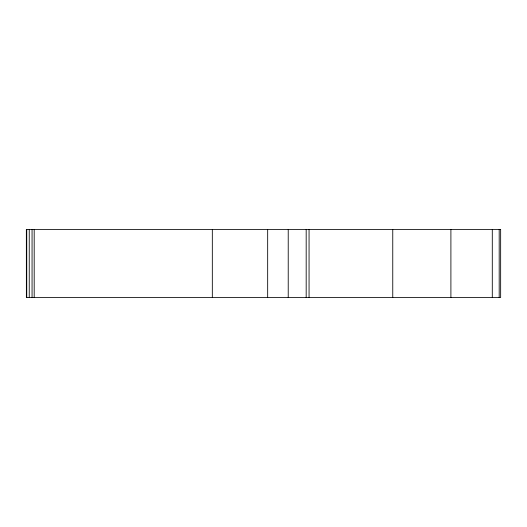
<?xml version="1.0" encoding="UTF-8"?>
<svg xmlns="http://www.w3.org/2000/svg" width="527" height="527" viewBox="0 0 527 527"><rect width="100%" height="100%" fill="white"/><g stroke="black" fill="none" stroke-linecap="round" stroke-linejoin="round"><path stroke-width="0.79" d="M499.188 229.495L499.188 297.505M492.29 229.495L492.29 297.505M450.901 229.495L450.901 297.505M392.76 229.495L392.76 297.505M309.059 229.495L309.059 297.505M306.18 229.495L306.18 297.505M288.223 229.495L288.223 297.505M267.67 229.495L267.67 297.505M212.322 229.495L212.322 297.505M34.196 229.495L34.196 297.505M32.061 229.495L32.061 297.505M29.248 229.495L29.248 297.505M26.745 229.495L26.745 297.505M500.65 229.495L26.35 229.495L26.376 297.505L500.65 297.505L500.65 229.495"/></g></svg>
